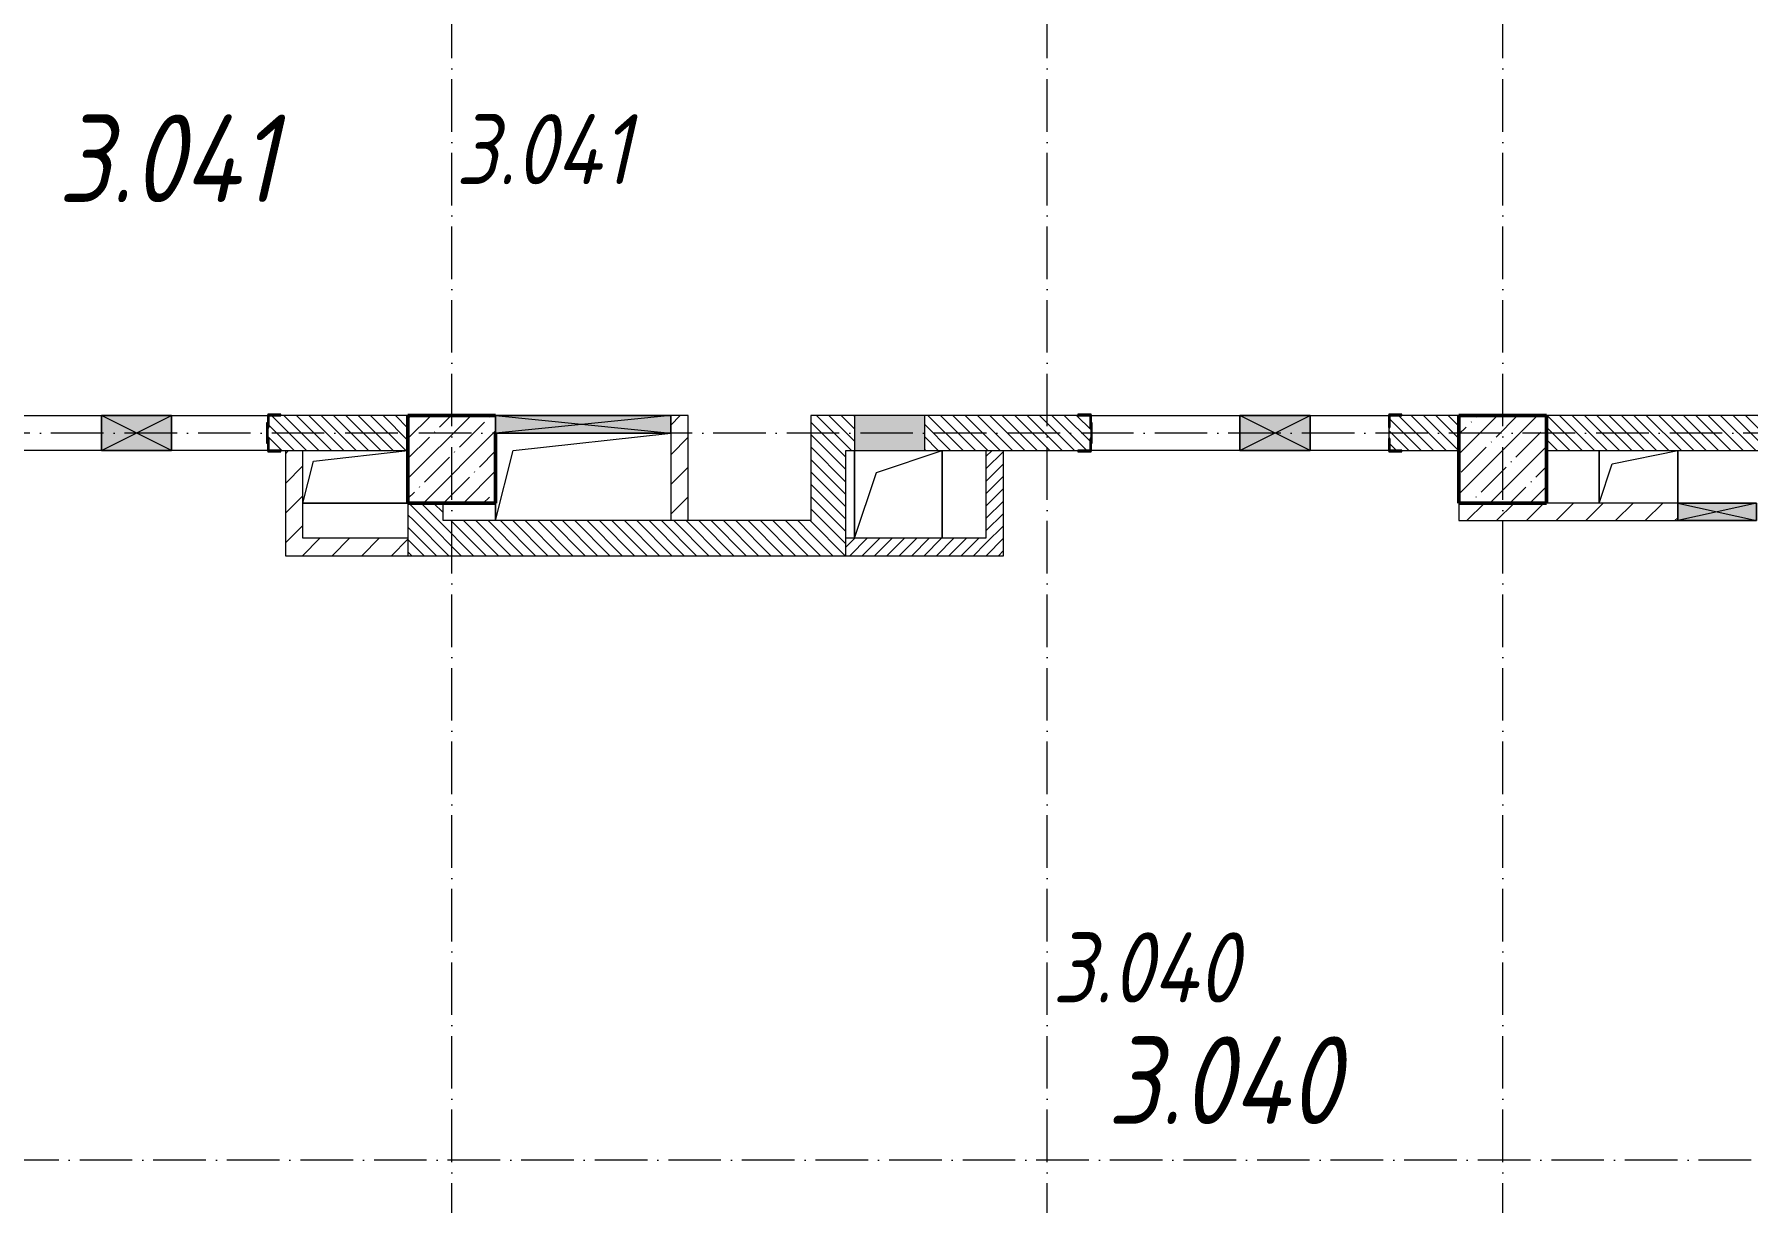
# Model space of a CAD drawing. Header units: millimetres. Extents: x -213536 to 1564669, y -45299 to 942238.
# Drawn here: x 567388 to 577171, y 287869 to 294539 of the extents above; entities that cross this region are included whole.
import ezdxf

# ---------------------------------------------------------------- set-up
doc = ezdxf.new("R2010")
doc.units = ezdxf.units.MM
doc.linetypes.add('50_200_ШТРИХ_1Т_ш5_п1_п1_', pattern=[700, 500, -100, 0, -100])
for name, color, linetype, lineweight in [('3) ЖБ 4м', 3, 'Continuous', 30), ('A-DETL-GENF-OTLN', 7, 'Continuous', 9), ('A-FLOR-____-OTLN', 7, 'Continuous', 9), ('A-GENM-____-MCUT', 7, 'Continuous', 25), ('A-GENM-____-OTLN', 7, 'Continuous', 9), ('A-GENM-____-OTLN-1', 7, 'Continuous', 25), ('A-GLAZ-____-OTLN', 7, 'Continuous', 9), ('A-WALL-____-MCUT-3', 7, 'Continuous', 9), ('A-WALL-____-PATT-1', 7, 'Continuous', 9), ('A-WALL-FNSH-MCUT-1', 7, 'Continuous', 9), ('I-WALL-____-OTLN', 7, 'Continuous', 9), ('S-COLS-____-MCUT', 7, 'Continuous', 50), ('S-COLS-____-OTLN', 7, 'Continuous', 9), ('S-GRID-____-OTLN-1', 7, '50_200_ШТРИХ_1Т_ш5_п1_п1_', 9), ('Марки помещений', 7, 'Continuous', 9)]:
    doc.layers.add(name, color=color, linetype=linetype, lineweight=lineweight)
doc.styles.add('ISOCPEUR_I_2', font='isocpeui.ttf', dxfattribs={"width": 0.85, "height": 2.3})
pattern_1 = [(135, (549721.475, 286281.11), (-35.35534, -35.35534), [])]
pattern_2 = [(45, (549721.475, 286281.11), (-35.35534, 35.35534), [])]
pattern_3 = [(45, (549721.47, 286281.11), (-84.8528, 84.8528), [])]

# ---------------------------------------------------------------- blocks, each defined once
blk = doc.blocks.new('BSC_Колонна _Прямоугольная - 500х500-V77-АР1_План отверстий 3 этажа в осях 1-64_А-ГГ')
at = {"layer": 'S-COLS-____-OTLN'}
h = blk.add_hatch(dxfattribs=at)
h.set_pattern_fill('FP_114', color=256, style=0, pattern_type=2)
h.set_pattern_definition([(45, (-20050, -5831.04), (-114.0493, 114.0493), []), (45, (-19935.95, -5831.04), (-114.0493, 114.0493), [201.613, -40.323, 3.353, -36.97])])
h.paths.add_polyline_path([(-250, -250), (250, -250), (250, 250), (-250, 250), (-250, 150)], flags=0)
at = {"layer": 'S-COLS-____-MCUT'}
for p, q in [((250, 250), (-250, 250)), ((-250, 250), (-250, -250)), ((250, -250), (250, 150)), ((-250, -250), (250, -250))]:
    blk.add_line(p, q, dxfattribs=at)
blk = doc.blocks.new('BSC_Колонна _Прямоугольная - 500х500-V105-АР1_План отверстий 3 этажа в осях 1-64_А-ГГ')
at = {"layer": 'S-COLS-____-OTLN'}
h = blk.add_hatch(dxfattribs=at)
h.set_pattern_fill('FP_128', color=256, style=0, pattern_type=2)
h.set_pattern_definition([(45, (-26050, -5831.04), (-114.0493, 114.0493), []), (45, (-25935.95, -5831.04), (-114.0493, 114.0493), [201.613, -40.323, 3.353, -36.97])])
h.paths.add_polyline_path([(-250, -250), (250, -250), (250, 250), (-250, 250)], flags=0)
at = {"layer": 'S-COLS-____-MCUT'}
for p, q in [((250, 250), (-250, 250)), ((-250, 250), (-250, -250)), ((250, -250), (250, 250)), ((-250, -250), (250, -250))]:
    blk.add_line(p, q, dxfattribs=at)
blk = doc.blocks.new('Фахверк_СКБ_Уголок - 200_3960-28268576-АР1_План отверстий 3 этажа в осях 1-64_А-ГГ')
at = {"layer": 'A-GENM-____-MCUT'}
for p, q in [((200, 156), (125, 156)), ((125, 156), (125, 81)), ((131, 81), (131, 150)), ((131, 150), (200, 150)), ((200, 150), (200, 156)), ((125, 81), (131, 81)), ((131, 19), (125, 19)), ((125, 19), (125, -56)), ((131, -50), (131, 19)), ((125, -56), (200, -56)), ((200, -50), (131, -50)), ((200, -56), (200, -50))]:
    blk.add_line(p, q, dxfattribs=at)
blk = doc.blocks.new('154_Стойка_СКБ_Уголок - СМ-2480_200-28346303-АР1_План отверстий 3 этажа в осях 1-64_А-ГГ')
at = {"layer": 'A-GENM-____-MCUT'}
for p, q in [((125, 156), (125, 81)), ((200, 156), (125, 156)), ((131, 81), (131, 150)), ((131, 150), (200, 150)), ((200, 150), (200, 156)), ((125, 81), (131, 81)), ((131, 19), (125, 19)), ((125, 19), (125, -56)), ((131, -50), (131, 19)), ((125, -56), (200, -56)), ((200, -50), (131, -50)), ((200, -56), (200, -50))]:
    blk.add_line(p, q, dxfattribs=at)
blk = doc.blocks.new('Стойка_Влож_Полоса боковая - Полоса-28213942-АР1_План отверстий 3 этажа в осях 1-64_А-ГГ')
at = {"layer": 'A-GENM-____-OTLN'}
for p, q in [((-5, 60), (0, 60)), ((-5, -60), (-5, 60)), ((0, 31), (0, -31)), ((0, -60), (-5, -60))]:
    blk.add_line(p, q, dxfattribs=at)
blk = doc.blocks.new('AR_Отверстие Ниша - Лючок-32404482-АР1_План отверстий 3 этажа в осях 1-64_А-ГГ')
at = {"layer": 'A-GLAZ-____-OTLN'}
blk.add_hatch(color=256, dxfattribs=at).paths.add_polyline_path([(-200, 100), (-200, -100), (200, -100), (200, 100)], flags=0)
for p, q in [((200, 100), (-200, 100)), ((-200, 100), (-200, -100)), ((200, -100), (200, 100)), ((-200, -100), (200, -100))]:
    blk.add_line(p, q, dxfattribs=at)
blk = doc.blocks.new('AR_Отверстие прямоугольное _в плите_ - AR_Отверстие прямоугольное _в плите_-30459293-АР1_План отверстий 3 этажа в осях 1-64_А-ГГ')
at = {"layer": 'A-GENM-____-OTLN'}
for p, q in [((-250, 250), (-250, -250)), ((-125, 125), (250, 250)), ((250, -250), (250, 250)), ((-250, -250), (-125, 125))]:
    blk.add_line(p, q, dxfattribs=at)
blk = doc.blocks.new('AR_Отверстие прямоугольное _в плите_ - AR_Отверстие прямоугольное _в плите_-30552555-АР1_План отверстий 3 этажа в осях 1-64_А-ГГ')
at = {"layer": 'A-GENM-____-OTLN'}
for p, q in [((-240, 90), (300, 150)), ((-300, -150), (-240, 90)), ((-300, -150), (300, -150))]:
    blk.add_line(p, q, dxfattribs=at)
blk = doc.blocks.new('AR_Отверстие прямоугольное _в плите_ - AR_Отверстие прямоугольное _в плите_-30552670-АР1_План отверстий 3 этажа в осях 1-64_А-ГГ')
at = {"layer": 'A-GENM-____-OTLN'}
for p, q in [((-225, 150), (-225, -150)), ((-150, 75), (225, 150)), ((225, -150), (225, 150)), ((-225, -150), (-150, 75))]:
    blk.add_line(p, q, dxfattribs=at)
blk = doc.blocks.new('AR_Отверстие прямоугольное _в плите_ - AR_Отверстие прямоугольное _в плите_-30552705-АР1_План отверстий 3 этажа в осях 1-64_А-ГГ')
at = {"layer": 'A-GENM-____-OTLN'}
for p, q in [((-400, 150), (500, 250)), ((-500, -250), (-400, 150)), ((-500, -150), (-500, -250))]:
    blk.add_line(p, q, dxfattribs=at)
blk = doc.blocks.new('AR_Отверстие прямоугольное _в стене__БезПР - AR_Отверстие прямоугольное _в стене__БезПР-36429236-АР1_План отверстий 3 этажа в осях 1-64_А-ГГ')
at = {"layer": 'A-GLAZ-____-OTLN'}
blk.add_hatch(color=256, dxfattribs=at).paths.add_polyline_path([(500, -50), (500, 50), (-500, 50), (-500, -50), (395.9, -50)], flags=0)
at = {"layer": 'A-DETL-GENF-OTLN'}
for p, q in [((-500, -50), (-500, 50)), ((-500, 50), (500, 50)), ((500, 50), (-500, -50)), ((-500, 50), (500, -50)), ((500, 50), (-500, 50)), ((-500, 50), (-500, -50)), ((500, 50), (500, -50)), ((500, -50), (500, 50)), ((500, -50), (-500, -50)), ((-500, -50), (500, -50))]:
    blk.add_line(p, q, dxfattribs=at)
at = {"layer": 'A-GLAZ-____-OTLN'}
blk.add_line((500, 50), (-500, 50), dxfattribs=at)
blk = doc.blocks.new('AR_Отверстие прямоугольное _в стене_ - AR_Отверстие прямоугольное _в стене__ОВ-36982548-АР1_План отверстий 3 этажа в осях 1-64_А-ГГ')
at = {"layer": 'A-GLAZ-____-OTLN'}
blk.add_hatch(color=256, dxfattribs=at).paths.add_polyline_path([(225, -50), (225, 50), (-225, 50), (-225, -50)], flags=0)
at = {"layer": 'A-DETL-GENF-OTLN'}
for p, q in [((-225, -50), (-225, 50)), ((-225, 50), (225, 50)), ((225, 50), (-225, -50)), ((-225, 50), (225, -50)), ((225, 50), (-225, 50)), ((-225, 50), (-225, -50)), ((225, 50), (225, -50)), ((225, -50), (225, 50)), ((225, -50), (-225, -50)), ((-225, -50), (225, -50))]:
    blk.add_line(p, q, dxfattribs=at)
blk = doc.blocks.new('AR_Отверстие прямоугольное _в стене__БезПР - AR_Отверстие прямоугольное _в стене__БезПР-36428632-АР1_План отверстий 3 этажа в осях 1-64_А-ГГ')
at = {"layer": 'A-GLAZ-____-OTLN'}
blk.add_hatch(color=256, dxfattribs=at).paths.add_polyline_path([(-200, -100), (200, -100), (200, 100), (-200, 100)], flags=0)
at = {"layer": 'A-DETL-GENF-OTLN'}
for p, q in [((-200, -100), (-200, 100)), ((-200, 100), (200, 100)), ((200, 100), (-200, -100)), ((-200, 100), (200, -100)), ((200, 100), (-200, 100)), ((-200, 100), (-200, -100)), ((200, 100), (200, -100)), ((200, -100), (200, 100)), ((200, -100), (-200, -100)), ((-200, -100), (200, -100))]:
    blk.add_line(p, q, dxfattribs=at)
at = {"layer": 'A-GLAZ-____-OTLN'}
blk.add_line((200, 100), (-200, 100), dxfattribs=at)
blk = doc.blocks.new('AR_Отверстие прямоугольное _в стене__БезПР - AR_Отверстие прямоугольное _в стене__БезПР-36899427-АР1_План отверстий 3 этажа в осях 1-64_А-ГГ')
at = {"layer": 'A-GLAZ-____-OTLN'}
blk.add_hatch(color=256, dxfattribs=at).paths.add_polyline_path([(200, -100), (200, 100), (-200, 100), (-200, -100)], flags=0)
at = {"layer": 'A-DETL-GENF-OTLN'}
for p, q in [((-200, -100), (-200, 100)), ((-200, 100), (200, 100)), ((200, 100), (-200, -100)), ((-200, 100), (200, -100)), ((200, 100), (-200, 100)), ((-200, 100), (-200, -100)), ((200, 100), (200, -100)), ((200, -100), (200, 100)), ((200, -100), (-200, -100)), ((-200, -100), (200, -100))]:
    blk.add_line(p, q, dxfattribs=at)
at = {"layer": 'A-GLAZ-____-OTLN'}
blk.add_line((200, 100), (-200, 100), dxfattribs=at)

msp = doc.modelspace()

# ---------------------------------------------------------------- hatches: boundary and pattern name
at = {"layer": 'A-WALL-____-PATT-1'}
h = msp.add_hatch(dxfattribs=at)
h.set_pattern_fill('FP_6', color=256, style=0, pattern_type=2)
h.set_pattern_definition(pattern_1)
h.paths.add_polyline_path([(569521.5, 292162.2), (569521.5, 292362.2), (568727.5, 292362.2), (568727.5, 292293.2), (568721.5, 292293.2), (568721.5, 292231.2), (568727.5, 292231.2), (568727.5, 292162.2), (569149.9, 292162.2)], flags=0)
h = msp.add_hatch(dxfattribs=at)
h.set_pattern_fill('FP_4', color=256, style=0, pattern_type=2)
h.set_pattern_definition(pattern_3)
h.paths.add_polyline_path([(571021.5, 292262.2), (571121.5, 292262.2), (571121.5, 292362.2), (571021.5, 292362.2)], flags=0)
h = msp.add_hatch(dxfattribs=at)
h.set_pattern_fill('FP_6', color=256, style=0, pattern_type=2)
h.set_pattern_definition(pattern_1)
h.paths.add_polyline_path([(572021.5, 291562.2), (572021.5, 292362.2), (571821.5, 292362.2), (571821.5, 291562.2)], flags=0)
h = msp.add_hatch(dxfattribs=at)
h.set_pattern_fill('FP_6', color=256, style=0, pattern_type=2)
h.set_pattern_definition(pattern_1)
h.paths.add_polyline_path([(575127.5, 292162.2), (575521.5, 292162.2), (575521.5, 292362.2), (575127.5, 292362.2), (575127.5, 292293.2), (575121.5, 292293.2), (575121.5, 292231.2), (575127.5, 292231.2), (575127.5, 292165.2)], flags=0)
h.paths.add_polyline_path([(572471.5, 292162.2), (573415.5, 292162.2), (573415.5, 292231.2), (573421.5, 292231.2), (573421.5, 292293.2), (573415.5, 292293.2), (573415.5, 292362.2), (572471.5, 292362.2), (572471.5, 292226.4)], flags=0)
h.paths.add_polyline_path([(572021.5, 292162.2), (572071.5, 292162.2), (572071.5, 292362.2), (572021.5, 292362.2)], flags=0)
h = msp.add_hatch(dxfattribs=at)
h.set_pattern_fill('FP_6', color=256, style=0, pattern_type=2)
h.set_pattern_definition(pattern_1)
h.paths.add_polyline_path([(578521.5, 292162.2), (578521.5, 292362.2), (576021.5, 292362.2), (576021.5, 292162.2), (577987.2, 292162.2)], flags=0)
h = msp.add_hatch(dxfattribs=at)
h.set_pattern_fill('FP_4', color=256, style=0, pattern_type=2)
h.set_pattern_definition(pattern_3)
h.paths.add_polyline_path([(571121.5, 291762.2), (571121.5, 292262.2), (571021.5, 292262.2), (571021.5, 291762.2)], flags=0)
h = msp.add_hatch(dxfattribs=at)
h.set_pattern_fill('FP_4', color=256, style=0, pattern_type=2)
h.set_pattern_definition(pattern_3)
h.paths.add_polyline_path([(568921.5, 291662.2), (568921.5, 292162.2), (568821.5, 292162.2), (568821.5, 291662.2)], flags=0)
h = msp.add_hatch(dxfattribs=at)
h.set_pattern_fill('FP_5', color=256, style=0, pattern_type=2)
h.set_pattern_definition(pattern_2)
h.paths.add_polyline_path([(572921.5, 291562.2), (572921.5, 292162.2), (572821.5, 292162.2), (572821.5, 291562.2)], flags=0)
h = msp.add_hatch(dxfattribs=at)
h.set_pattern_fill('FP_6', color=256, style=0, pattern_type=2)
h.set_pattern_definition(pattern_1)
h.paths.add_polyline_path([(569721.5, 291762.2), (569721.5, 291862.2), (569521.5, 291862.2), (569521.5, 291762.2)], flags=0)
h = msp.add_hatch(dxfattribs=at)
h.set_pattern_fill('FP_4', color=256, style=0, pattern_type=2)
h.set_pattern_definition(pattern_3)
h.paths.add_polyline_path([(576021.5, 291762.2), (576771.5, 291762.2), (576771.5, 291862.2), (575521.5, 291862.2), (575521.5, 291762.2)], flags=0)
h.paths.add_polyline_path([(577221.5, 291762.2), (578321.5, 291762.2), (578321.5, 291862.2), (577221.5, 291862.2)], flags=0)
h = msp.add_hatch(dxfattribs=at)
h.set_pattern_fill('FP_6', color=256, style=0, pattern_type=2)
h.set_pattern_definition(pattern_1)
h.paths.add_polyline_path([(571821.5, 291562.2), (571821.5, 291762.2), (569521.5, 291762.2), (569521.5, 291562.2), (570917.4, 291562.2)], flags=0)
h = msp.add_hatch(dxfattribs=at)
h.set_pattern_fill('FP_4', color=256, style=0, pattern_type=2)
h.set_pattern_definition(pattern_3)
h.paths.add_polyline_path([(569521.5, 291562.2), (569521.5, 291662.2), (568821.5, 291662.2), (568821.5, 291562.2), (569149.9, 291562.2)], flags=0)
h = msp.add_hatch(dxfattribs=at)
h.set_pattern_fill('FP_5', color=256, style=0, pattern_type=2)
h.set_pattern_definition(pattern_2)
h.paths.add_polyline_path([(572821.5, 291562.2), (572821.5, 291662.2), (572021.5, 291662.2), (572021.5, 291562.2), (572684.8, 291562.2)], flags=0)

# ---------------------------------------------------------------- linework, layer by layer
at = {"layer": '3) ЖБ 4м'}
for points in [[(570021.5, 292362.2), (569521.5, 292362.2)], [(576021.5, 292362.2), (575521.5, 292362.2)], [(575521.5, 291862.2), (575521.5, 292162.2)]]:
    msp.add_lwpolyline(points, dxfattribs=at)
at = {"layer": 'A-FLOR-____-OTLN'}
for p, q in [((572071.5, 291662.2), (572071.5, 292162.2)), ((572571.5, 292162.2), (572571.5, 291662.2)), ((576321.5, 291862.2), (576321.5, 292162.2)), ((576771.5, 292162.2), (576771.5, 291862.2)), ((569521.5, 291862.2), (568921.5, 291862.2)), ((570021.5, 291762.2), (570021.5, 291862.2))]:
    msp.add_line(p, q, dxfattribs=at)
at = {"layer": 'A-WALL-____-MCUT-3'}
for p, q in [((569521.5, 292362.2), (568796.5, 292362.2)), ((572071.5, 292362.2), (571821.5, 292362.2)), ((571821.5, 292362.2), (571821.5, 291762.2)), ((573346.5, 292362.2), (572471.5, 292362.2)), ((575521.5, 292362.2), (575196.5, 292362.2)), ((578521.5, 292362.2), (576021.5, 292362.2)), ((575121.5, 292293.2), (575121.5, 292231.2)), ((568796.5, 292162.2), (569521.5, 292162.2)), ((572021.5, 291562.2), (572021.5, 292162.2)), ((572021.5, 292162.2), (572071.5, 292162.2)), ((572471.5, 292162.2), (573346.5, 292162.2)), ((575196.5, 292162.2), (575521.5, 292162.2)), ((576021.5, 292162.2), (578521.5, 292162.2)), ((569521.5, 291862.2), (569521.5, 291762.2)), ((569721.5, 291762.2), (569721.5, 291862.2)), ((569521.5, 291762.2), (569521.5, 291562.2)), ((571821.5, 291762.2), (569721.5, 291762.2)), ((569521.5, 291562.2), (572021.5, 291562.2))]:
    msp.add_line(p, q, dxfattribs=at)
at = {"layer": 'A-WALL-FNSH-MCUT-1'}
for p, q in [((571121.5, 292362.2), (571021.5, 292362.2)), ((571121.5, 291762.2), (571121.5, 292362.2)), ((571021.5, 292262.2), (571021.5, 291762.2)), ((568821.5, 292162.2), (568821.5, 291562.2)), ((568921.5, 291662.2), (568921.5, 292162.2)), ((572821.5, 292162.2), (572821.5, 291662.2)), ((572921.5, 291562.2), (572921.5, 292162.2)), ((575521.5, 291862.2), (575521.5, 291762.2)), ((576771.5, 291862.2), (576021.5, 291862.2)), ((575521.5, 291762.2), (576771.5, 291762.2)), ((569521.5, 291662.2), (568921.5, 291662.2)), ((572821.5, 291662.2), (572021.5, 291662.2)), ((568821.5, 291562.2), (569521.5, 291562.2)), ((572021.5, 291562.2), (572921.5, 291562.2))]:
    msp.add_line(p, q, dxfattribs=at)
at = {"layer": 'I-WALL-____-OTLN'}
for p, q in [((567021.5, 292362.2), (567771.5, 292362.2)), ((568171.5, 292362.2), (568721.5, 292362.2)), ((573421.5, 292362.2), (574271.5, 292362.2)), ((574671.5, 292362.2), (575121.5, 292362.2)), ((567771.5, 292162.2), (567021.5, 292162.2)), ((568721.5, 292162.2), (568171.5, 292162.2)), ((574271.5, 292162.2), (573421.5, 292162.2)), ((575121.5, 292162.2), (574671.5, 292162.2))]:
    msp.add_line(p, q, dxfattribs=at)
at = {"layer": 'S-GRID-____-OTLN-1', "color": 251, "ltscale": 0.6, "true_color": 0x636466}
for p, q in [((569771.5, 281798.5), (569771.5, 336162.1)), ((573171.5, 281798.5), (573171.5, 336162.1)), ((575771.5, 281798.5), (575771.5, 296431.7)), ((640040.3, 292262.2), (545052.7, 292262.2)), ((653647.9, 288112.2), (545052.7, 288112.2))]:
    msp.add_line(p, q, dxfattribs=at)

# ---------------------------------------------------------------- block references
at = {"layer": 'A-GENM-____-OTLN'}
for name, p in [('Стойка_Влож_Полоса боковая - Полоса-28213942-АР1_План отверстий 3 этажа в осях 1-64_А-ГГ', (568721.5, 292262.2)), ('AR_Отверстие прямоугольное _в плите_ - AR_Отверстие прямоугольное _в плите_-30552705-АР1_План отверстий 3 этажа в осях 1-64_А-ГГ', (570521.5, 292012.2)), ('AR_Отверстие прямоугольное _в плите_ - AR_Отверстие прямоугольное _в плите_-30552555-АР1_План отверстий 3 этажа в осях 1-64_А-ГГ', (569221.5, 292012.2)), ('AR_Отверстие прямоугольное _в плите_ - AR_Отверстие прямоугольное _в плите_-30459293-АР1_План отверстий 3 этажа в осях 1-64_А-ГГ', (572321.5, 291912.2)), ('AR_Отверстие прямоугольное _в плите_ - AR_Отверстие прямоугольное _в плите_-30552670-АР1_План отверстий 3 этажа в осях 1-64_А-ГГ', (576546.5, 292012.2))]:
    msp.add_blockref(name, p, dxfattribs=at)
at = {"layer": 'A-GENM-____-OTLN', "rotation": 180}
msp.add_blockref('Стойка_Влож_Полоса боковая - Полоса-28213942-АР1_План отверстий 3 этажа в осях 1-64_А-ГГ', (573421.5, 292262.2), dxfattribs=at)
at = {"layer": 'A-GENM-____-OTLN-1'}
for name, p in [('154_Стойка_СКБ_Уголок - СМ-2480_200-28346303-АР1_План отверстий 3 этажа в осях 1-64_А-ГГ', (568596.5, 292212.2)), ('Фахверк_СКБ_Уголок - 200_3960-28268576-АР1_План отверстий 3 этажа в осях 1-64_А-ГГ', (574996.5, 292212.2))]:
    msp.add_blockref(name, p, dxfattribs=at)
at = {"layer": 'A-GENM-____-OTLN-1', "rotation": 180}
msp.add_blockref('154_Стойка_СКБ_Уголок - СМ-2480_200-28346303-АР1_План отверстий 3 этажа в осях 1-64_А-ГГ', (573546.5, 292312.2), dxfattribs=at)
at = {"layer": 'A-GLAZ-____-OTLN', "rotation": 180}
for name, p in [('AR_Отверстие прямоугольное _в стене__БезПР - AR_Отверстие прямоугольное _в стене__БезПР-36899427-АР1_План отверстий 3 этажа в осях 1-64_А-ГГ', (567971.5, 292262.2)), ('AR_Отверстие Ниша - Лючок-32404482-АР1_План отверстий 3 этажа в осях 1-64_А-ГГ', (572271.5, 292262.2)), ('AR_Отверстие прямоугольное _в стене__БезПР - AR_Отверстие прямоугольное _в стене__БезПР-36428632-АР1_План отверстий 3 этажа в осях 1-64_А-ГГ', (574471.5, 292262.2))]:
    msp.add_blockref(name, p, dxfattribs=at)
at = {"layer": 'A-GLAZ-____-OTLN'}
for name, p in [('AR_Отверстие прямоугольное _в стене__БезПР - AR_Отверстие прямоугольное _в стене__БезПР-36429236-АР1_План отверстий 3 этажа в осях 1-64_А-ГГ', (570521.5, 292312.2)), ('AR_Отверстие прямоугольное _в стене_ - AR_Отверстие прямоугольное _в стене__ОВ-36982548-АР1_План отверстий 3 этажа в осях 1-64_А-ГГ', (576996.5, 291812.2))]:
    msp.add_blockref(name, p, dxfattribs=at)
at = {"layer": 'S-COLS-____-OTLN'}
for name, p in [('BSC_Колонна _Прямоугольная - 500х500-V77-АР1_План отверстий 3 этажа в осях 1-64_А-ГГ', (569771.5, 292112.2)), ('BSC_Колонна _Прямоугольная - 500х500-V105-АР1_План отверстий 3 этажа в осях 1-64_А-ГГ', (575771.5, 292112.2))]:
    msp.add_blockref(name, p, dxfattribs=at)

# ---------------------------------------------------------------- texts
at = {"layer": 'Марки помещений', "char_height": 500, "attachment_point": 1, "style": 'ISOCPEUR_I_2'}
for s, insert, width in [('3.041', (567523.5, 294080.2), 769.62), ('3.040', (573514, 288817.7), 817.721)]:
    msp.add_mtext(s, dxfattribs=dict(at, insert=insert, width=width))
at = {"layer": 'Марки помещений', "color": 114, "true_color": 0x139b48, "char_height": 400, "attachment_point": 1, "style": 'ISOCPEUR_I_2'}
for s, insert, width in [('3.041', (569794.3, 294082.7), 769.62), ('3.040', (573200.3, 289411.7), 817.721)]:
    msp.add_mtext(s, dxfattribs=dict(at, insert=insert, width=width))

doc.saveas('drawing.dxf')
